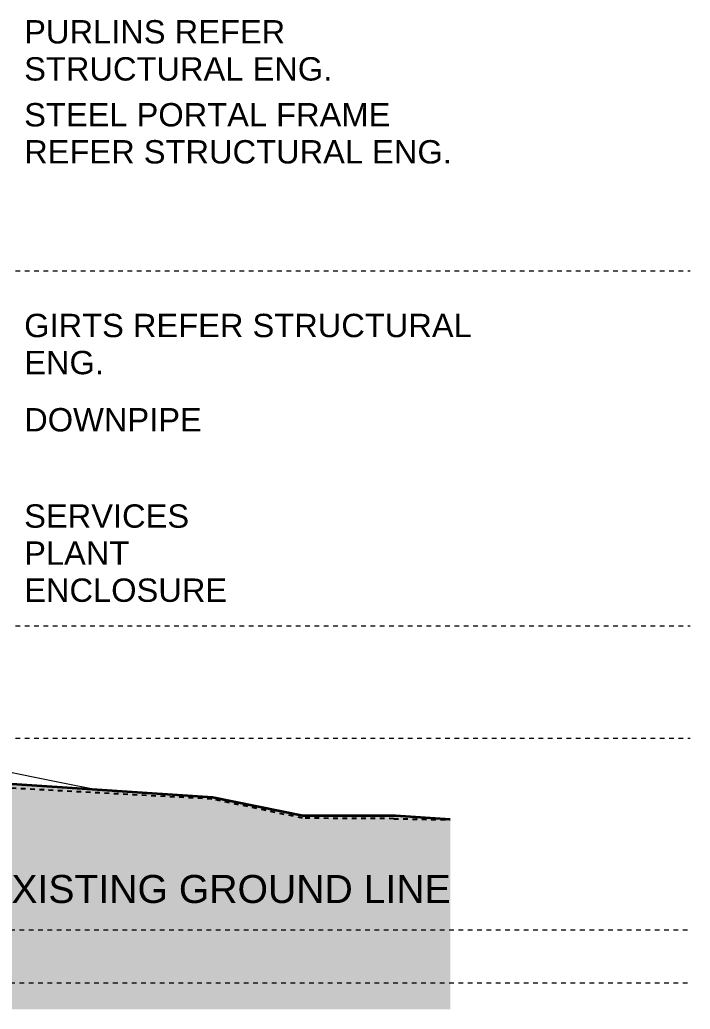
# Model space of a CAD drawing. Header units: metres. Extents: x 4238 to 4687, y -1 to 29.
# Drawn here: x 4363.46 to 4377.82, y -0.57 to 20.62 of the extents above; entities that cross this region are included whole.
import ezdxf

# ---------------------------------------------------------------- set-up
doc = ezdxf.new("R2010")
doc.units = ezdxf.units.M
doc.linetypes.add('AEC_Center', pattern=[0.024, 0.012, -0.004, 0.004, -0.004])
doc.linetypes.add('Existing Ground', pattern=[0.0045, 0.003, -0.0015])
for name, color, linetype, lineweight in [('A-DETL', 90, 'Continuous', 13), ('A-DETL-GENF', 92, 'Continuous', 5), ('A-FLOR-LEVL', 51, 'Continuous', 5), ('C-TOPO', 7, 'Continuous', 5), ('G-ANNO-TEXT', 231, 'Continuous', 5)]:
    doc.layers.add(name, color=color, linetype=linetype, lineweight=lineweight)
doc.styles.add('Arial', font='arial.ttf', dxfattribs={"height": 0.5})
doc.styles.add('Arial_1', font='arial.ttf', dxfattribs={"height": 0.6})

msp = doc.modelspace()

# ---------------------------------------------------------------- hatches: boundary and pattern name
at = {"layer": 'A-DETL-GENF'}
msp.add_hatch(color=9, dxfattribs=at).paths.add_polyline_path([(4293.4915, -0.5666), (4372.6828, -0.5666), (4372.6828, 3.4951), (4371.5082, 3.5731), (4369.5282, 3.5731), (4367.5873, 3.9647), (4363.0829, 4.2639), (4361.0156, 5.0163), (4353.3223, 5.2812), (4353.3223, 4.34), (4350.8982, 4.34), (4350.8982, 4.6641), (4350.6223, 4.94), (4335.0823, 4.94), (4334.6823, 4.54), (4334.6823, 4.14), (4330.6823, 4.14), (4330.6823, 4.54), (4330.2823, 4.94), (4314.6823, 4.94), (4314.3823, 4.64), (4314.3823, 4.34), (4311.9823, 4.34), (4311.9823, 4.94), (4270.8001, 4.94), (4277.9007, 5.1035), (4268.0446, 5.0624), (4264.6562, 5.24), (4248.8416, 5.24), (4245.9767, 5.0899), (4245.9767, -0.5666), (4289.5319, -0.5666)])

# ---------------------------------------------------------------- linework, layer by layer
at = {"layer": 'A-DETL', "linetype": 'Existing Ground', "lineweight": 25}
for p, q in [((4367.5773, 3.9337), (4361.7059, 4.2507)), ((4369.5197, 3.5228), (4367.5773, 3.9337)), ((4371.4726, 3.5131), (4369.5197, 3.5228)), ((4371.4726, 3.5131), (4372.6828, 3.4886))]:
    msp.add_line(p, q, dxfattribs=at)
at = {"layer": 'A-DETL', "lineweight": 35}
for p, q in [((4367.5873, 3.9647), (4363.0829, 4.2639)), ((4369.5282, 3.5731), (4367.5873, 3.9647)), ((4371.5082, 3.5731), (4369.5282, 3.5731)), ((4372.6828, 3.4951), (4371.5082, 3.5731))]:
    msp.add_line(p, q, dxfattribs=at)
at = {"layer": 'A-FLOR-LEVL', "linetype": 'AEC_Center'}
for p, q in [((4238.5718, 15.24), (4377.8201, 15.24)), ((4238.5718, 7.64), (4377.8201, 7.64)), ((4238.5718, 5.24), (4377.8201, 5.24)), ((4240.86, 1.134), (4377.8013, 1.134)), ((4240.86, 0), (4377.8013, 0))]:
    msp.add_line(p, q, dxfattribs=at)
at = {"layer": 'C-TOPO', "lineweight": 20}
for p, q in [((4363.7478, 4.4039), (4362.9617, 4.5628)), ((4364.3834, 4.276), (4363.7478, 4.4039)), ((4365.1052, 4.1296), (4364.3834, 4.276))]:
    msp.add_line(p, q, dxfattribs=at)

# ---------------------------------------------------------------- texts
at = {"layer": 'G-ANNO-TEXT', "color": 7, "attachment_point": 1}
for s, insert, char_height, width, style in [('PURLINS REFER ', (4363.5582, 20.6111), 0.5, 6.990715, 'Arial'), ('STRUCTURAL ENG.', (4363.5582, 19.8174), 0.5, 8.000841, 'Arial'), ('STEEL PORTAL FRAME', (4363.5582, 18.8355), 0.5, 9.475946, 'Arial'), ('REFER STRUCTURAL ENG.', (4363.5582, 18.0417), 0.5, 11.095355, 'Arial'), ('GIRTS REFER STRUCTURAL ', (4363.5582, 14.3231), 0.5, 11.864975, 'Arial'), ('ENG.', (4363.5582, 13.5293), 0.5, 2.068354, 'Arial'), ('DOWNPIPE', (4363.5582, 12.3047), 0.5, 4.633754, 'Arial'), ('SERVICES ', (4363.5582, 10.2432), 0.5, 4.505484, 'Arial'), ('PLANT ', (4363.5582, 9.4495), 0.5, 2.966244, 'Arial'), ('ENCLOSURE', (4363.5582, 8.6557), 0.5, 5.243036, 'Arial'), ('EXISTING GROUND LINE', (4362.7253, 2.3073), 0.6, 12.217717, 'Arial_1')]:
    msp.add_mtext(s, dxfattribs=dict(at, insert=insert, char_height=char_height, width=width, style=style))

doc.saveas('drawing.dxf')
